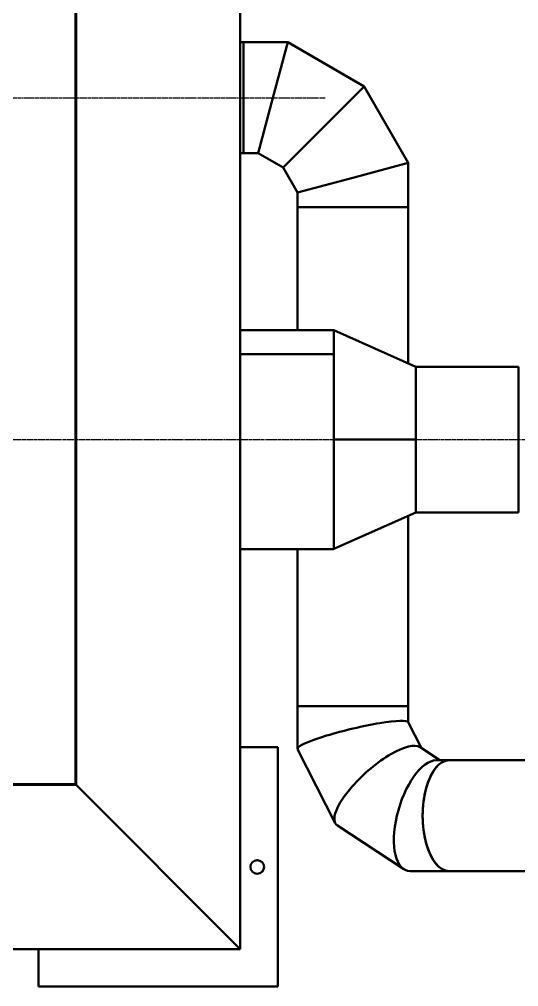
# Model space of a CAD drawing. Header units: metres. Extents: x 31500 to 1073645, y -1029792 to 61053.
# Drawn here: x 115277 to 116008, y -553860 to -552445 of the extents above; entities that cross this region are included whole.
import ezdxf

# ---------------------------------------------------------------- set-up
doc = ezdxf.new("R2010")
doc.units = ezdxf.units.M
doc.linetypes.add('CHAIN', pattern=[0.3543, 0.2362, -0.0295, 0.0591, -0.0295])
doc.layers.add('Osa(ISO)', color=6, linetype='Continuous', lineweight=25, true_color=0xff00ff)
doc.layers.add('Viditelné hrany(ISO)', color=7, linetype='Continuous', lineweight=50)

msp = doc.modelspace()

# ---------------------------------------------------------------- linework, layer by layer
at = {"layer": 'Osa(ISO)', "linetype": 'CHAIN', "ltscale": 23.990969}
for p, q in [((108585.5, -552559.9), (115725.5, -552559.9)), ((108651.5, -553059.9), (116930.1, -553059.9))]:
    msp.add_line(p, q, dxfattribs=at)
at = {"layer": 'Viditelné hrany(ISO)'}
for p, q in [((115600.5, -553804.9), (115600.5, -551314.9)), ((115359.5, -551555.9), (115359.5, -553563.9)), ((115360.5, -553564.9), (115360.5, -551554.9)), ((115360.5, -552478.9), (115359.5, -552478.9)), ((115605.5, -552478.9), (115600.5, -552478.9)), ((115605.5, -552640.9), (115605.5, -552478.9)), ((115670, -552478.9), (115605.5, -552478.9)), ((115605.5, -552478.9), (115605.5, -552640.9)), ((115670, -552478.9), (115648.3, -552559.9)), ((115781.9, -552543.5), (115670, -552478.9)), ((115781.9, -552543.5), (115722.6, -552602.8)), ((115846.5, -552655.3), (115781.9, -552543.5)), ((115626.6, -552640.9), (115648.3, -552559.9)), ((115663.3, -552662.1), (115722.6, -552602.8)), ((115360.5, -552640.9), (115359.5, -552640.9)), ((115605.5, -552640.9), (115600.5, -552640.9)), ((115626.6, -552640.9), (115605.5, -552640.9)), ((115663.3, -552662.1), (115626.6, -552640.9)), ((115684.5, -552698.7), (115663.3, -552662.1)), ((115846.5, -552655.3), (115765.5, -552677)), ((115846.5, -552719.9), (115846.5, -552655.3)), ((115684.5, -552698.7), (115765.5, -552677)), ((115684.5, -552719.9), (115684.5, -552698.7)), ((115684.5, -552719.9), (115846.5, -552719.9)), ((115684.5, -552719.9), (115846.5, -552719.9)), ((115684.5, -552719.9), (115684.5, -552899.9)), ((115846.5, -552719.9), (115846.5, -552948.5)), ((115359.5, -552899.9), (115360.5, -552899.9)), ((115600.5, -552899.9), (115737.5, -552899.9)), ((115737.5, -552899.9), (115737.5, -552935)), ((115737.5, -552900), (115857.5, -552953.4)), ((115359.5, -552935), (115360.5, -552935)), ((115359.5, -552935), (115360.5, -552935)), ((115600.5, -552935), (115737.5, -552935)), ((115600.5, -552935), (115737.5, -552935)), ((115737.5, -552935), (115737.5, -552935)), ((115737.5, -552935), (115737.5, -553219.9)), ((115857.5, -552953.4), (116007.5, -552953.4)), ((115857.5, -553166.4), (115857.5, -552953.4)), ((115857.5, -552961.1), (115857.5, -553059.9)), ((116007.5, -553166.4), (116007.5, -552953.4)), ((115737.5, -553059.9), (115857.5, -553059.9)), ((115857.5, -553059.9), (115737.5, -553059.9)), ((115857.5, -553059.9), (115857.5, -553158.7)), ((115737.5, -553219.8), (115857.5, -553166.4)), ((115846.5, -553171.3), (115846.5, -553449.9)), ((115857.5, -553166.4), (116007.5, -553166.4)), ((115359.5, -553219.9), (115360.5, -553219.9)), ((115600.5, -553219.9), (115737.5, -553219.9)), ((115684.5, -553219.9), (115684.5, -553449.9)), ((115846.5, -553449.9), (115684.5, -553449.9)), ((115684.5, -553449.9), (115684.5, -553511.9)), ((115846.5, -553449.9), (115684.5, -553449.9)), ((115846.5, -553449.9), (115846.5, -553473.4)), ((115846.3, -553473.1), (115865.6, -553511.2)), ((115359.5, -553509.9), (115360.5, -553509.9)), ((115600.5, -553509.9), (115655.5, -553509.9)), ((115655.5, -553509.9), (115655.5, -553859.9)), ((115684.6, -553512.4), (115739.5, -553620.7)), ((115863.6, -553509.8), (115892.6, -553528.9)), ((115887.5, -553528.9), (115906.1, -553528.9)), ((115906.1, -553528.9), (116145.5, -553528.9)), ((115359.5, -553563.9), (108951.5, -553563.9)), ((114782, -553564.9), (115360.5, -553564.9)), ((115305.5, -553564.9), (115305.5, -553563.9)), ((115600.5, -553804.9), (115360.5, -553564.9)), ((115360.5, -553564.9), (115600.5, -553804.9)), ((115742.7, -553624.3), (115839.9, -553688.1)), ((115849.3, -553690.9), (115906.1, -553690.9)), ((115906.1, -553690.9), (116145.5, -553690.9)), ((114746, -553804.9), (115600.5, -553804.9)), ((115305.5, -553859.9), (115305.5, -553804.9)), ((115655.5, -553859.9), (115305.5, -553859.9))]:
    msp.add_line(p, q, dxfattribs=at)
msp.add_circle((115625.5, -553684.9), 10, dxfattribs=at)
for centre, major_axis, ratio, start_param, end_param in [((115765.5, -553492.8), (81, 19.4), 0.121024, 0.028939, 2.039217), ((115765.5, -553492.8), (-81, -19.4), 0.121024, 5.18081, 6.312124), ((115803.1, -553567), (62.2, 55.7), 0.328677, 0.087214, 1.923064), ((115868.4, -553609.9), (24, 80.3), 0.445715, 0.132527, 1.703323), ((115906.1, -553609.9), (0, 81), 0.477107, 0, 3.141593), ((115906.1, -553609.9), (0, -81), 0.477107, 3.141593, 6.283185), ((115803.1, -553567), (62.2, 55.7), 0.328677, 1.923064, 3.228807), ((115868.4, -553609.9), (24, 80.3), 0.445715, 1.703323, 3.274119)]:
    msp.add_ellipse(centre, major_axis=major_axis, ratio=ratio, start_param=start_param, end_param=end_param, dxfattribs=at)

doc.saveas('drawing.dxf')
